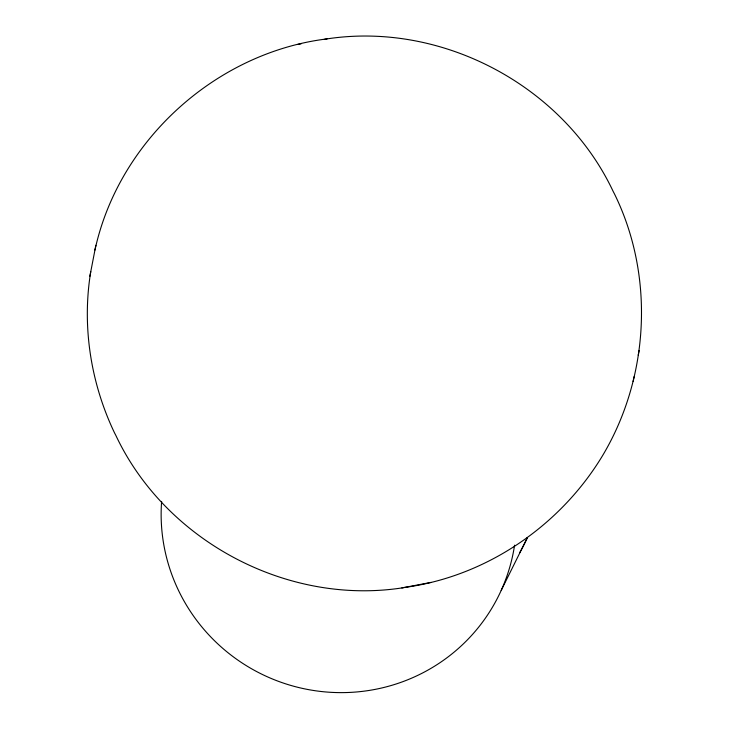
<?xml version="1.0" encoding="UTF-8"?>
<svg xmlns="http://www.w3.org/2000/svg" width="729" height="729" viewBox="0 0 729 729"><rect width="100%" height="100%" fill="white"/><g stroke="black" fill="none" stroke-linecap="round" stroke-linejoin="round"><path stroke-width="1.09" d="M90.76 271.607C81.766 326.109 90.724 382.998 114.471 432.771L115.884 435.495C165.538 540.9 286.697 605.398 401.87 587.939L404.659 587.446C486.352 576.402 560.282 525.855 602.646 455.507C649.302 377.33 654.742 276.036 614.529 194.042L613.116 191.317C563.462 85.913 442.303 21.414 327.13 38.874L324.341 39.366M94.952 250.065C118.699 140.515 215.948 52.506 327.13 38.874M633.136 381.513L634.048 376.747M638.24 355.205L639.123 350.567M89.877 276.245L95.864 245.299M501.206 590.381L527.45 537.51A178.295 175.306 26.4 0 1 519.586 552.819M401.87 587.939L431.103 582.389M297.897 44.414L301.077 43.849M514.583 545.174A178.295 175.306 26.4 0 1 319.092 691.256A178.295 175.306 26.4 0 1 161.619 501.406"/></g></svg>
